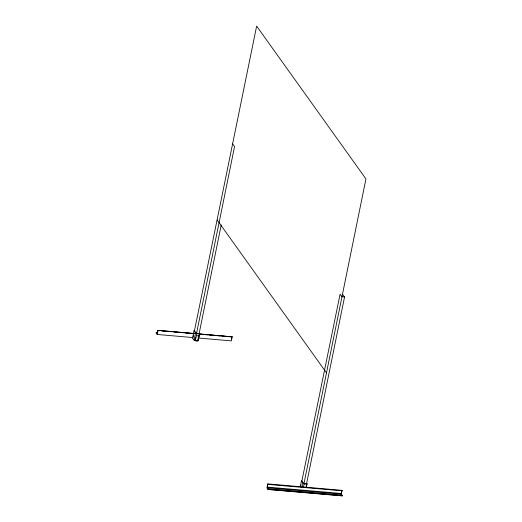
<?xml version="1.0" encoding="UTF-8"?>
<svg xmlns="http://www.w3.org/2000/svg" width="522" height="522" viewBox="0 0 522 522"><rect width="100%" height="100%" fill="white"/><g stroke="black" fill="none" stroke-linecap="round" stroke-linejoin="round"><path stroke-width="0.78" d="M341.956 490.334L267.779 483.868L267.284 487.509L268.125 489.499L342.249 495.9C340.227 493.662 343.541 485.382 341.088 494.308L342.249 495.9M194.249 333.499L157.99 330.367L157.161 333.565L156.254 332.507L156.052 332.879L157.22 334.471L192.996 337.564C191.241 339.183 197.707 342.719 198.23 340.442L199.672 333.369L197.897 340.97M157.22 334.471L157.99 330.367M192.657 338.093L193.982 330.733L194.432 330.491M193.153 336.775L193.473 335.202M194.112 340.083L195.554 333.016L194.099 331.02M197.884 340.612L195.104 340.448L195.743 337.31M199.287 333.336L196.546 333.382L234.561 146.525L232.668 143.935M195.326 340.749L196.761 333.682L195.554 333.016M197.681 340.677L198.797 335.176M199.117 333.604L221.211 225.002M231.54 338.987L231.814 337.643M196.761 333.682L232.166 336.834L231.344 340.873L198.745 338.06M267.779 483.868L266.964 487.907L268.125 489.499M300.391 486.765L301.396 480.977L301.846 480.736M300.698 486.367L300.992 484.918M302.166 487.189L302.969 483.261L301.507 481.271M306.695 483.581L303.954 483.626L365.948 178.935L256.641 26.1L194.445 330.857L196.546 333.382M303.536 487.065L304.176 483.927L302.969 483.261M306.531 483.848L344.546 296.992L342.654 294.401M306.107 487.287L307.086 483.613L306.283 487.541M232.114 336.768L227.925 336.625M344.546 296.992L341.975 296.77L340.076 294.18L301.853 481.101L303.954 483.626M158.042 330.433L194.295 333.565M199.13 333.982L232.166 336.834M157.827 330.57L159.438 330.713M161.853 330.922L165.076 331.196M167.497 331.405L171.523 331.757M173.937 331.966L177.16 332.24M179.581 332.449L183.607 332.801M185.219 332.938L189.251 333.284M191.665 333.493L194.08 333.702M199.724 334.191L201.335 334.328M203.75 334.537L207.782 334.883M209.394 335.026L213.42 335.372M215.834 335.581L219.866 335.927M222.281 336.135L225.504 336.416M196.35 335.698L198.928 335.92M156.254 332.507L157.866 332.644M304.176 483.927L306.747 484.148M267.858 484.403L341.982 490.804M267.31 487.098L341.434 493.492M267.355 487.802L341.479 494.197M268.132 488.866L342.256 495.261M268.158 489.336L342.282 495.73M195.104 340.448L194.504 340.122M217.185 220.023L326.491 372.858"/></g></svg>
